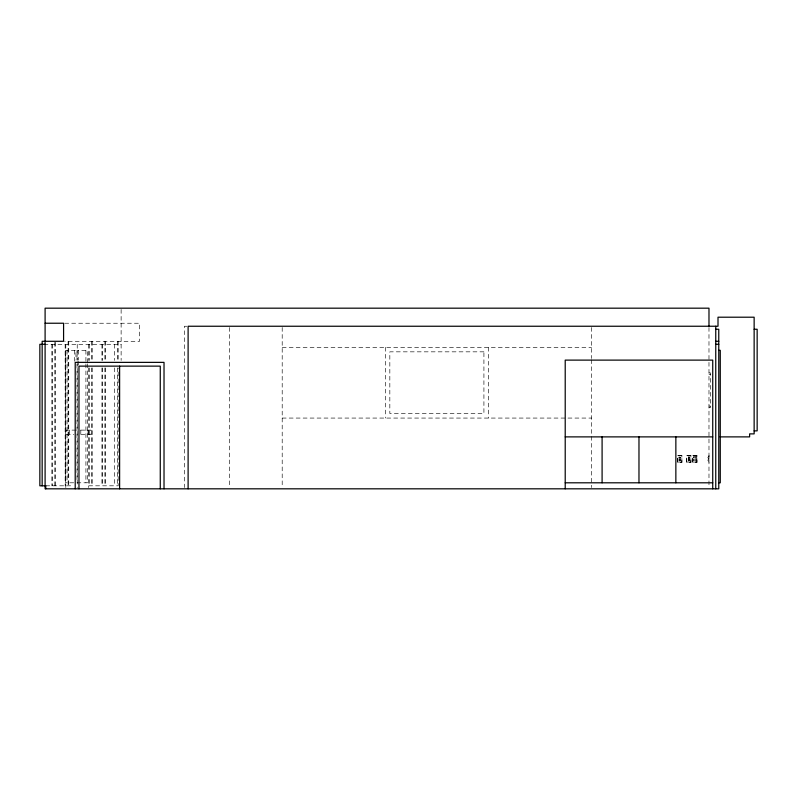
<?xml version="1.0" encoding="UTF-8"?>
<svg xmlns="http://www.w3.org/2000/svg" width="797" height="797" viewBox="0 0 797 797"><rect width="100%" height="100%" fill="white"/><g stroke="black" fill="none" stroke-linecap="round" stroke-linejoin="round"><path stroke-width="0.6" stroke-dasharray="3.98 2.99" d="M679.642 460.457L679.741 460.228M688.678 460.457L688.977 460.417M680.319 457.109L680.319 457.787L679.283 457.787L679.861 457.109M680.319 459.411L679.741 460.088L679.283 459.411L680.319 459.411L680.319 460.088L679.283 460.088M689.355 457.787L689.355 457.109L688.309 457.109L688.309 457.787L689.355 457.787L689.355 457.109M689.355 460.088L689.355 459.411L688.309 459.411L688.309 460.088L689.355 460.088L689.355 459.411M708.603 456.462L707.846 457.598L708.603 458.723M708.603 459.102L707.846 460.228L708.603 461.363M681.883 462.479L681.883 455.346L677.709 455.346L677.709 462.479L681.883 462.479L681.873 455.356M677.719 462.469L677.719 455.356M688.309 457.787L688.777 457.109L688.508 457.697M690.909 462.479L690.909 455.346L686.745 455.346L686.745 462.479L690.909 462.479L690.899 455.356M688.588 458.414L688.837 457.916L689.076 458.414M688.309 460.088L688.309 459.411M686.755 462.469L686.755 455.356M696.937 462.479L696.937 455.346L692.762 455.346L692.762 462.479L696.937 462.479L696.927 455.356M692.772 462.469L692.772 455.356M680.319 457.787L679.363 457.199M689.266 457.647L689.266 457.249M689.266 459.949L689.266 459.55M708.981 455.346L708.981 462.479M64.716 323.233L139.605 323.233L139.605 341.295L64.647 341.295M186.837 326.242L184.346 326.242L184.346 487.585M43.994 344.304L121.124 344.304M282.198 347.313L591.553 347.313M708.981 372.906L710.486 372.906L710.486 407.536L708.981 407.536M708.981 374.411L710.486 374.411M708.981 406.032L710.486 406.032M282.198 418.066L591.553 418.066M75.954 430.111L66.43 430.111L66.43 434.634L73.892 434.634M80.716 430.111L90.968 430.111L90.968 434.634L78.495 434.634M678.137 455.764L681.455 455.764M687.163 455.764L690.491 455.764M693.191 455.764L696.508 455.764M693.569 457.598L696.14 457.598M688.229 458.604L689.525 458.514A1.136 1.136 0 0 0 689.525 457L688.14 457A1.116 1.116 0 0 0 688.15 458.504L688.15 458.504M688.399 459.5L688.399 459.999M693.569 460.228L696.14 460.228M688.229 460.905L689.525 460.815A1.136 1.136 0 0 0 689.525 459.301L688.14 459.301A1.116 1.116 0 0 0 688.15 460.805L688.15 460.805M678.137 462.061L681.455 462.061M687.163 462.061L690.491 462.061M693.191 462.061L696.508 462.061M73.732 482.803L65.593 482.803L65.593 350.331L75.954 350.331L75.954 360.144M45.738 485.811L71.68 485.811M88.656 485.811L118.175 485.811L118.175 367.895M679.741 457.787L679.482 457.199M708.981 327.487L708.981 487.585M591.553 327.477L591.553 358.491M591.553 359.726L591.553 487.585M488.441 347.313L488.441 418.066M385.32 347.313L385.32 418.066M282.198 327.477L282.198 487.585M229.506 327.487L229.506 487.585M121.124 309.405L121.124 360.443M118.175 341.295L118.175 360.443M117.548 341.295L117.548 360.443M117.548 367.895L117.548 485.811M114.599 344.304L114.599 360.443M114.599 367.895L114.599 485.811M105.523 341.295L105.523 360.443M105.523 367.895L105.523 485.811M104.895 341.295L104.895 360.443M104.895 367.895L104.895 485.811M102.584 344.304L102.584 360.443M102.584 367.895L102.584 485.811M101.946 344.304L101.946 360.443M101.946 367.895L101.946 485.811M92.233 341.295L92.233 360.443M92.233 367.895L92.233 485.811M91.605 341.295L91.605 360.443M91.605 367.895L91.605 485.811M89.294 344.304L89.294 360.443M89.294 367.895L89.294 485.811M88.656 344.304L88.656 360.443M88.656 367.776L88.656 487.585M88.019 430.111L88.019 434.634M87.391 362.605L87.391 350.331L77.02 350.331L77.02 362.705M87.391 363.83L87.391 482.803L77.02 482.803L77.02 363.95M85.917 350.331L85.917 362.705M85.917 363.95L85.917 482.803M80.806 430.111L80.806 434.634M78.495 350.331L78.495 360.144M78.495 361.38L78.495 365.056M77.229 344.304L77.229 360.364M77.229 361.599L77.229 487.585M74.48 350.331L74.48 361.469M69.369 430.111L69.369 434.634M68.741 341.295L68.741 485.811M68.104 341.295L68.104 485.811M67.068 350.331L67.068 482.803M65.792 344.304L65.792 487.585M65.155 344.304L65.155 485.811M55.451 342.302L55.451 485.811M54.814 342.302L54.814 485.811M52.502 344.304L52.502 485.811M51.865 344.304L51.865 485.811M679.203 456.91L679.104 457A1.116 1.116 0 0 0 679.124 458.504L680.499 458.514A1.136 1.136 0 0 0 680.499 457L679.203 456.91M679.203 459.211L679.104 459.301A1.116 1.116 0 0 0 679.124 460.805L680.499 460.815A1.136 1.136 0 0 0 680.499 459.301L679.203 459.211M483.918 351.836L389.833 351.836L389.833 413.553L483.918 413.553L483.918 351.836M696.14 456.462L693.569 456.462L693.569 458.723L696.14 458.723L696.14 456.462M696.14 459.102L693.569 459.102L693.569 461.363L696.14 461.363L696.14 459.102"/><path stroke-width="1.2" d="M45.1 323.233L63.581 323.233L63.581 341.295L42.161 341.295L42.161 485.811M715.756 329.251L718.764 329.251L718.764 488.82L45.1 488.82L45.1 308.18L708.981 308.18L708.981 326.242M754.141 329.251L757.15 329.251L757.15 430.868L754.141 430.868M715.756 341.295L718.764 341.295M45.1 344.304L39.85 344.304L39.85 485.811L45.857 485.811M715.756 344.304L718.764 344.304M718.764 350.331L720.269 350.331L720.269 482.803L718.764 482.803M565.212 436.886L712.737 436.886M720.06 436.886L749.618 436.886L749.618 433.877L754.141 433.877L754.141 317.206L718.007 317.206L718.007 326.242L188.112 326.242L188.112 488.82M565.212 482.803L712.737 482.803M715.756 326.242L715.756 488.82M712.737 488.82L712.737 360.114L565.212 360.114L565.212 488.82M675.856 436.886L675.856 482.803M638.975 436.886L638.975 482.803M602.094 436.886L602.094 482.803M164.023 488.82L164.023 362.366L75.207 362.366L75.207 488.82M160.267 488.82L160.267 366.132L78.973 366.132L78.973 488.82M119.62 366.132L119.62 488.82M45.738 485.811L45.738 488.82"/></g></svg>
